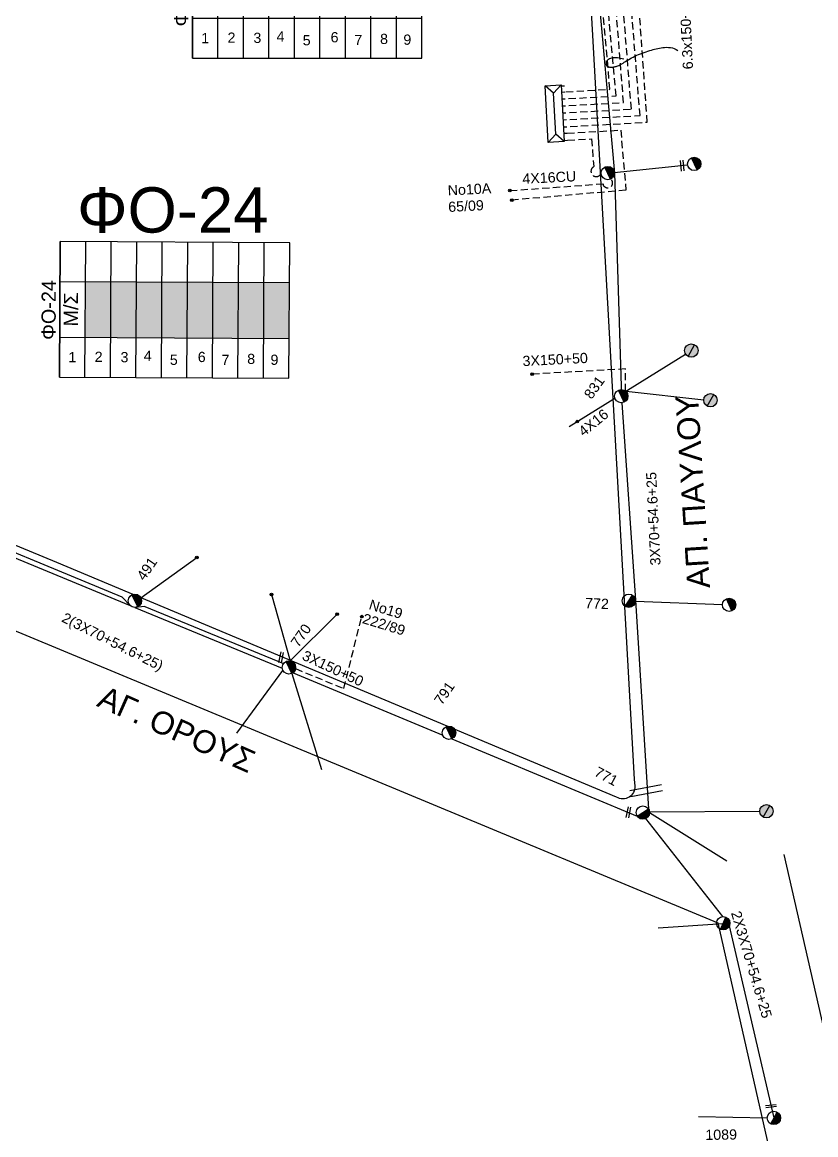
# Model space of a CAD drawing. Header units: millimetres. Extents: x 918 to 3138, y 719 to 1759.
# Drawn here: x 1827 to 1967, y 1081.1 to 1277.4 of the extents above; entities that cross this region are included whole.
import ezdxf
from ezdxf.enums import TextEntityAlignment as Align

# ---------------------------------------------------------------- set-up
doc = ezdxf.new("R2010")
doc.units = ezdxf.units.MM
doc.header["$LTSCALE"] = 0.5
doc.linetypes.add('DASHED', pattern=[19.05, 12.7, -6.35])
for name, color, linetype in [('Άγνωστα', 7, 'Continuous'), ('Ασφαλειοκιβώτια Χ.Τ 9 αναχωρήσεων', 7, 'Continuous'), ('Εναέρια παροχή ΧΤ 4x16', 7, 'SYN_LINE'), ('Επιγραφές - Σχήματα', 7, 'Continuous'), ('Καλώδια ΧΤ   3x150+50AL', 7, 'DASHED'), ('Καλώδια ΧΤ   3x150AL+50XLPE', 7, 'DASHED'), ('Μηχανική τομή', 7, 'Continuous'), ('Στύλος Ξύλινος', 7, 'Continuous'), ('Στύλος Ξύλινος @ 1', 7, 'Continuous'), ('Στύλος ΦΜ', 7, 'Continuous'), ('Στύλος ΦΜ @ 1', 7, 'Continuous'), ('Συνδέσεις', 7, 'Continuous'), ('Συνεστραμμένα ΧΤ   3x70+54.6+25 AL', 7, 'SYN_LINE'), ('Τομή', 7, 'Continuous'), ('Υποσταθμός πόλεως', 7, 'Continuous'), ('Υπόβαθρο ΔΕΗ', 7, 'Continuous'), ('Υπόγεια καλώδια Παροχών ΧΤ   4x16CU', 7, 'DASHED')]:
    doc.layers.add(name, color=color, linetype=linetype)
doc.styles.add('arial', font='ARIAL.TTF')
doc.styles.get("Standard").update_dxf_attribs({"font": 'ARIAL.TTF'})
doc.linetypes.add('SYN_LINE', pattern='A,0.5,-0.0001,["/\\/\\/\\/",Standard,S=0.1,R=0,X=0,Y=-0.05],-0.25', length=0.7501)

# ---------------------------------------------------------------- blocks, each defined once
blk = doc.blocks.new('ΑΣΦΑΛΕΙΟΚΙΒΩΤΙΟ ΥΠΟΣΤΑΘΜΟΥ 9 ΑΝΑΧΩΡΗΣΕΩΝ')
at = {"layer": 'Ασφαλειοκιβώτια Χ.Τ 9 αναχωρήσεων', "ltscale": 40}
for p, q in [((-23.8, 40.36), (24.02, 40.36)), ((-9.72, 40.36), (-9.72, -40.64)), ((9.94, 40.36), (9.94, -40.64)), ((-23.8, 31.36), (24.02, 31.36)), ((-23.8, 22.36), (24.02, 22.36)), ((-23.8, 13.36), (24.02, 13.36)), ((-23.8, 4.36), (24.02, 4.36)), ((-23.8, -4.64), (24.02, -4.64)), ((-23.8, -13.64), (24.02, -13.64)), ((-23.8, -22.64), (24.02, -22.64)), ((-23.8, -31.64), (24.02, -31.64))]:
    blk.add_line(p, q, dxfattribs=at)
at = {"layer": 'Ασφαλειοκιβώτια Χ.Τ 9 αναχωρήσεων'}
blk.add_lwpolyline([(-23.8, -40.64), (24.02, -40.64), (24.02, 40.36), (-23.8, 40.36)], close=True, dxfattribs=at)
for s, p in [('1', (-18.54, 37.25)), ('2', (-18.39, 27.98)), ('3', (-18.45, 18.85)), ('4', (-17.96, 10.67)), ('5', (-19.3, 1.44)), ('6', (-18.25, -8.4)), ('7', (-19.23, -16.79)), ('8', (-18.84, -25.86)), ('9', (-19.09, -34.08))]:
    blk.add_text(s, height=3.6, rotation=270, dxfattribs=at).set_placement(p)
at = {"layer": 'Ασφαλειοκιβώτια Χ.Τ 9 αναχωρήσεων', "ltscale": 40}
for tag, height, p in [('ΟΝΟΜΑ', 5, (-0.16, 44.31)), ('ΚΕΙΜΕΝΟ 1', 2, (17.06, 35.59)), ('ΚΕΙΜΕΝΟ 2', 2, (17.06, 26.88)), ('ΚΕΙΜΕΝΟ 3', 2, (17.06, 17.69)), ('ΚΕΙΜΕΝΟ 4', 2, (17.06, 8.71)), ('ΚΕΙΜΕΝΟ 5', 2, (17.06, -0.13)), ('ΚΕΙΜΕΝΟ 6', 2, (17.06, -9.05)), ('ΚΕΙΜΕΝΟ 7', 2, (17.06, -18.13)), ('ΚΕΙΜΕΝΟ 8', 2, (17.06, -26.85)), ('ΚΕΙΜΕΝΟ 9', 2, (17.06, -35.99)), ('ΣΧ', 2, (-0.1, -42.64))]:
    blk.add_attdef(tag, text='', height=height, dxfattribs=at).set_placement(p, align=Align.MIDDLE_CENTER)
blk = doc.blocks.new('ΜΗΧΑΝΙΚΗ ΤΟΜΗ')
at = {"layer": 'Μηχανική τομή', "ltscale": 40}
for p, q in [((-1.89, 0.78), (1.89, 0.78)), ((1.89, 0), (-1.89, 0))]:
    blk.add_line(p, q, dxfattribs=at)
blk = doc.blocks.new('ΤΟΜΗ')
at = {"layer": 'Τομή', "ltscale": 40}
for p, q in [((-5.68, 0), (5.68, 0)), ((5.68, -2.33), (-5.68, -2.33))]:
    blk.add_line(p, q, dxfattribs=at)
blk = doc.blocks.new('ΥΠΑΡΧΩΝ ΤΣΙΜΕΝΤΕΝΙΟΣ ΣΤΥΛΟΣ')
at = {"layer": 'Στύλος ΦΜ'}
blk.add_hatch(color=7, dxfattribs=at).paths.add_polyline_path([(-1.29, -2.28, 0.574793), (2.62, 0, 0.268822), (1.3, 2.27)])
at = {"layer": 'Στύλος ΦΜ', "color": 7}
blk.add_line((-1.29, -2.28), (1.3, 2.27), dxfattribs=at)
blk.add_circle((0, 0), 2.62, dxfattribs=at)
at = {"layer": 'Στύλος ΦΜ', "flags": 4}
for tag, p in [('ΑΡΙΘΜΟΣ', (-4.68, 8.05)), ('ΤΥΠΟΣ', (-4.91, 3.03))]:
    blk.add_attdef(tag, p, '', height=4, dxfattribs=at)
blk = doc.blocks.new('ΥΠΑΡΧΩΝ ΞΥΛΙΝΟΣ ΣΤΥΛΟΣ')
at = {"layer": 'Στύλος Ξύλινος'}
h = blk.add_hatch(color=7, dxfattribs=at)
h.paths.add_polyline_path([(-2.62, 0, 0.270008), (-1.29, -2.28), (1.3, 2.27, 0.576266)])
h.paths.add_polyline_path([(-1.29, -2.28, 0.574793), (2.62, 0, 0.268822), (1.3, 2.27)])
at = {"layer": 'Στύλος Ξύλινος', "color": 7}
blk.add_line((-1.29, -2.28), (1.3, 2.27), dxfattribs=at)
blk.add_circle((0, 0), 2.62, dxfattribs=at)
at = {"layer": 'Στύλος Ξύλινος', "flags": 4}
for tag, p in [('ΑΡΙΘΜΟΣ', (-4.91, 8.6)), ('ΤΥΠΟΣ', (-4.85, 3.39))]:
    blk.add_attdef(tag, p, '', height=4, dxfattribs=at)
blk = doc.blocks.new('_ΣΥΝΔΕΣΗ')
at = {"layer": 'Συνδέσεις', "linetype": 'SYN_LINE', "ltscale": 40}
blk.add_hatch(color=256, dxfattribs=at).paths.add_polyline_path([(0.5, -0.01, 1), (-0.5, -0.01, 1)])
at = {"layer": 'Συνδέσεις'}
blk.add_circle((0, -0.01), 0.5, dxfattribs=at)
blk = doc.blocks.new('ΥΠΟΣΤΑΘΜΟΣ ΠΟΛΕΩΣ 9 ΑΝΑΧΩΡΗΣΕΩΝ')
at = {"layer": 'Υποσταθμός πόλεως', "ltscale": 40}
for p, q in [((-9.63, -2.82), (-9.63, -4)), ((-7.12, -2.82), (-7.12, -4)), ((-4.84, -2.82), (-4.84, -4)), ((-2.36, -2.82), (-2.36, -4)), ((0.09, -2.82), (0.09, -4)), ((2.55, -2.82), (2.55, -4)), ((5.02, -2.82), (5.02, -4)), ((7.48, -2.82), (7.48, -4)), ((9.61, -2.82), (9.61, -4))]:
    blk.add_line(p, q, dxfattribs=at)
blk.add_lwpolyline([(-10.02, 2.82), (10.02, 2.82), (10.02, -2.82), (-10.02, -2.82)], close=True, dxfattribs=at)
for points in [[(-7.21, 0), (-10.02, 2.82)], [(-10.02, -2.82), (-7.21, 0)], [(-7.21, 0), (7.21, 0)], [(7.21, 0), (10.02, 2.82)], [(10.02, -2.82), (7.21, 0)]]:
    blk.add_lwpolyline(points, dxfattribs=at)
at = {"layer": 'Υποσταθμός πόλεως', "linetype": 'SYN_LINE', "ltscale": 40, "flags": 1}
for tag, p in [('ΜΕΤΑΣΧΗΜΑΤΙΣΜΟΣ', (10.79, 1.71)), ('ΙΣΧΥΣ', (10.77, -1.08)), ('ΑΡΙΘΜΟΣ', (10.89, -3.8))]:
    blk.add_attdef(tag, p, '', height=1.8, dxfattribs=at)

msp = doc.modelspace()

# ---------------------------------------------------------------- hatches: boundary and pattern name
at = {"layer": 'Ασφαλειοκιβώτια Χ.Τ 9 αναχωρήσεων', "ltscale": 40}
for color, points in [(173, [(1838.16, 1231.61), (1838.11, 1221.79), (1842.61, 1221.76), (1842.66, 1231.59)]), (151, [(1842.66, 1231.59), (1842.61, 1221.76), (1847.11, 1221.74), (1847.16, 1231.57)]), (30, [(1847.16, 1231.57), (1847.11, 1221.74), (1851.61, 1221.72), (1851.66, 1231.54)]), (6, [(1851.66, 1231.54), (1851.61, 1221.72), (1856.11, 1221.69), (1856.16, 1231.52)]), (62, [(1856.16, 1231.52), (1856.11, 1221.69), (1860.61, 1221.67), (1860.66, 1231.5)]), (85, [(1860.66, 1231.5), (1860.61, 1221.67), (1865.11, 1221.65), (1865.16, 1231.47)]), (27, [(1865.16, 1231.47), (1865.11, 1221.65), (1869.61, 1221.62), (1869.66, 1231.45)]), (1, [(1869.66, 1231.45), (1869.61, 1221.62), (1874.11, 1221.6), (1874.16, 1231.43)])]:
    msp.add_hatch(color=color, dxfattribs=at).paths.add_polyline_path(points)

# ---------------------------------------------------------------- linework, layer by layer
at = {"layer": 'Άγνωστα'}
msp.add_lwpolyline([(1933.16, 1270.83), (1932.56, 1270.99), (1932.06, 1271.08), (1931.65, 1271.11), (1931.3, 1271.1), (1931.02, 1271.05), (1930.8, 1270.98), (1930.62, 1270.9), (1930.47, 1270.81), (1930.36, 1270.73), (1930.26, 1270.66), (1930.19, 1270.59), (1930.14, 1270.53), (1930.1, 1270.47), (1930.07, 1270.41), (1930.05, 1270.34), (1930.04, 1270.28), (1930.03, 1270.21), (1930.03, 1270.13), (1930.03, 1270.06), (1930.04, 1269.98), (1930.06, 1269.9), (1930.08, 1269.83), (1930.11, 1269.76), (1930.15, 1269.7), (1930.19, 1269.65), (1930.25, 1269.6), (1930.31, 1269.56), (1930.38, 1269.53), (1930.46, 1269.5), (1930.54, 1269.48), (1930.63, 1269.46), (1930.73, 1269.45), (1930.83, 1269.44), (1930.93, 1269.44), (1931.04, 1269.44), (1931.16, 1269.44), (1931.28, 1269.46), (1931.4, 1269.48), (1931.53, 1269.5), (1931.66, 1269.54), (1931.8, 1269.58), (1931.95, 1269.64), (1932.1, 1269.7), (1932.26, 1269.77), (1932.44, 1269.86), (1932.62, 1269.95), (1932.81, 1270.06), (1933.02, 1270.18), (1933.23, 1270.31), (1933.47, 1270.45), (1933.71, 1270.6), (1933.97, 1270.76), (1934.24, 1270.92), (1934.53, 1271.08), (1934.82, 1271.24), (1935.13, 1271.39), (1935.45, 1271.54), (1935.77, 1271.68), (1936.1, 1271.82), (1936.44, 1271.94), (1936.77, 1272.06), (1937.1, 1272.17), (1937.42, 1272.28), (1937.73, 1272.38), (1938.02, 1272.47), (1938.31, 1272.55), (1938.59, 1272.63), (1938.87, 1272.7), (1939.15, 1272.76), (1939.43, 1272.82), (1939.73, 1272.86), (1940.03, 1272.9), (1940.36, 1272.93), (1940.69, 1272.95), (1941.03, 1272.94), (1941.37, 1272.91), (1941.72, 1272.85), (1942.06, 1272.74), (1942.39, 1272.59), (1942.71, 1272.39)], dxfattribs=at)
at = {"layer": 'Άγνωστα', "color": 151, "linetype": 'SYN_LINE', "ltscale": 15}
msp.add_lwpolyline([(1947.26, 1210.67), (1933.56, 1212.21)], dxfattribs=at)
at = {"layer": 'Άγνωστα', "color": 6, "linetype": 'DASHED', "ltscale": 0.2}
msp.add_lwpolyline([(1883.75, 1159.79), (1886.91, 1172.5)], dxfattribs=at)
at = {"layer": 'Άγνωστα', "color": 62, "ltscale": 40}
for points in [[(1874.61, 1163.56), (1874.62, 1163.57)], [(1874.62, 1163.57), (1874.62, 1163.56)]]:
    msp.add_lwpolyline(points, dxfattribs=at)
at = {"layer": 'Εναέρια παροχή ΧΤ 4x16', "color": 151, "linetype": 'SYN_LINE', "ltscale": 15}
msp.add_lwpolyline([(1932.59, 1211.67), (1944.07, 1218.81)], dxfattribs=at)
at = {"layer": 'Εναέρια παροχή ΧΤ 4x16', "color": 151, "linetype": 'SYN_LINE', "ltscale": 10}
msp.add_lwpolyline([(1923.54, 1206.04), (1931.58, 1211.04)], dxfattribs=at)
at = {"layer": 'Επιγραφές - Σχήματα', "color": 7, "linetype": 'SYN_LINE', "ltscale": 15}
msp.add_line((1930.32, 1250.76), (1944.41, 1252.24), dxfattribs=at)
at = {"layer": 'Επιγραφές - Σχήματα', "color": 7, "linetype": 'DASHED', "ltscale": 0.2}
msp.add_arc((1930.32, 1248.99), 0.857, 189.1357, 54.7695, dxfattribs=at)
at = {"layer": 'Καλώδια ΧΤ   3x150+50AL', "color": 151, "linetype": 'DASHED', "ltscale": 0.2}
msp.add_lwpolyline([(1933.47, 1212.29), (1933.47, 1216.19), (1916.98, 1215.27)], dxfattribs=at)
at = {"layer": 'Καλώδια ΧΤ   3x150AL+50XLPE', "color": 7, "linetype": 'DASHED', "ltscale": 0.2}
for points in [[(1923.62, 1260.22), (1936.02, 1260.91), (1932.24, 1308.4), (1916.44, 1307.24)], [(1923.55, 1261.44), (1934.49, 1262.04), (1930.96, 1306.38)], [(1923.69, 1258.98), (1937.29, 1259.73), (1933.96, 1307)], [(1923.48, 1262.67), (1933.11, 1263.2), (1929.77, 1305.15), (1917.34, 1304.24)], [(1923.41, 1263.9), (1931.79, 1264.36), (1929.85, 1286)], [(1922.95, 1265.1), (1930.71, 1265.54), (1928.91, 1285.59)]]:
    msp.add_lwpolyline(points, dxfattribs=at)
msp.add_lwpolyline([(1923.23, 1256.55), (1927.46, 1256.79), (1927.85, 1251.89, 1.20483), (1929.01, 1250.47)], format="xyb", dxfattribs=at)
at = {"layer": 'Συνεστραμμένα ΧΤ   3x70+54.6+25 AL', "color": 6, "ltscale": 20}
for p, q in [((1844.6, 1175.98), (1846.03, 1174.48)), ((1848.65, 1174.3), (1846.86, 1174.12))]:
    msp.add_line(p, q, dxfattribs=at)
at = {"layer": 'Συνεστραμμένα ΧΤ   3x70+54.6+25 AL', "color": 151, "linetype": 'SYN_LINE', "ltscale": 20}
for points in [[(1928.27, 1286.79), (1931.5, 1250.74)], [(1931.5, 1250.74), (1932.76, 1211.28)], [(1932.8, 1210.22), (1935.22, 1175.39), (1937.52, 1138.54)], [(1935.23, 1175.23), (1950.56, 1174.62)]]:
    msp.add_lwpolyline(points, dxfattribs=at)
at = {"layer": 'Συνεστραμμένα ΧΤ   3x70+54.6+25 AL', "color": 6, "ltscale": 20}
for points in [[(1784.54, 1199.83), (1789.04, 1199.31), (1810.48, 1190.08), (1844.6, 1175.98)], [(1848.65, 1174.3), (1873.1, 1164.19)]]:
    msp.add_lwpolyline(points, dxfattribs=at)
at = {"layer": 'Συνεστραμμένα ΧΤ   3x70+54.6+25 AL', "color": 62, "ltscale": 20}
for points in [[(1810.87, 1188.97), (1846.07, 1174.44)], [(1846.86, 1174.12), (1872.9, 1163.37)], [(1874.58, 1162.46), (1879.83, 1145.5)], [(1874.79, 1162.58), (1901.2, 1151.58)], [(1902.8, 1150.92), (1935.53, 1137.29)], [(1937, 1136.84), (1950.57, 1119.55)], [(1937.7, 1138.04), (1957.15, 1138.15)], [(1937.7, 1137.93), (1951.35, 1129.39)], [(1951.77, 1117.91), (1959.64, 1084.02)]]:
    msp.add_lwpolyline(points, dxfattribs=at)
at = {"layer": 'Συνεστραμμένα ΧΤ   3x70+54.6+25 AL', "color": 62, "ltscale": 15}
for points in [[(1847.94, 1175.81), (1857.81, 1182.91)], [(1870.98, 1176.4), (1874.3, 1164.67)], [(1874.3, 1164.67), (1882.58, 1172.91)], [(1864.85, 1151.91), (1873.01, 1163)], [(1950.65, 1118.28), (1939.24, 1117.52)], [(1958.47, 1084), (1946.33, 1084.21)]]:
    msp.add_lwpolyline(points, dxfattribs=at)
at = {"layer": 'Συνεστραμμένα ΧΤ   3x70+54.6+25 AL', "color": 6, "linetype": 'DASHED', "ltscale": 0.2}
msp.add_lwpolyline([(1875.23, 1163.31), (1883.75, 1159.79)], dxfattribs=at)
at = {"layer": 'Υπόβαθρο ΔΕΗ'}
msp.add_lwpolyline([(1785.93, 1201.56), (1811.11, 1340.29), (1925.22, 1318.17), (1934.99, 1143.78), (1935.09, 1142.59, -0.616311), (1931.88, 1140.64), (1833.11, 1182.02), (1785.93, 1201.56)], format="xyb", dxfattribs=at)
for points in [[(1961.38, 1130.54), (1974.73, 1072.12), (2030.72, 1038.59), (2039.27, 1032.59), (2086.63, 1002.32), (2190.29, 1144.25), (2260.59, 1240.6)], [(1783.3, 1187.61), (1949.75, 1118.46), (1962.45, 1062.39), (2077.19, 989.74), (1893.98, 739.52)]]:
    msp.add_lwpolyline(points, dxfattribs=at)
at = {"layer": 'Υπόγεια καλώδια Παροχών ΧΤ   4x16CU', "color": 30, "linetype": 'DASHED', "ltscale": 0.2}
msp.add_lwpolyline([(1923.16, 1257.81), (1930.83, 1258.23), (1932.61, 1258.33), (1933.54, 1247.74), (1913.4, 1245.98)], dxfattribs=at)
at = {"layer": 'Υπόγεια καλώδια Παροχών ΧΤ   4x16CU', "color": 7, "linetype": 'DASHED', "ltscale": 0.2}
msp.add_lwpolyline([(1913.06, 1247.67), (1929.48, 1248.86)], dxfattribs=at)
msp.add_lwpolyline([(1913.06, 1247.67), (1929.48, 1248.86)], dxfattribs=at)

# ---------------------------------------------------------------- block references
at = {"layer": 'Ασφαλειοκιβώτια Χ.Τ 9 αναχωρήσεων'}
for p, xscale, yscale, zscale, rotation, values in [((1877.22, 1282.95), 0.5, 0.5, 0.5, 89.99999999999967, {'ΟΝΟΜΑ': 'ΦΟ-164'}), ((1853.82, 1226.56), 0.4999999999999998, 0.4999999999999998, 0.4999999999999998, 89.70135055606067, {'ΟΝΟΜΑ': 'ΦΟ-24'})]:
    msp.add_blockref('ΑΣΦΑΛΕΙΟΚΙΒΩΤΙΟ ΥΠΟΣΤΑΘΜΟΥ 9 ΑΝΑΧΩΡΗΣΕΩΝ', p, dxfattribs=dict(at, xscale=xscale, yscale=yscale, zscale=zscale, rotation=rotation)).add_auto_attribs(values)
at = {"layer": 'Μηχανική τομή'}
for p, xscale, yscale, zscale, rotation in [((1943.27, 1252.03), 0.50000000000001, 0.50000000000001, 0.50000000000001, 275.5162142017857), ((1872.49, 1165.33), 0.4999999999999997, 0.4999999999999997, 0.4999999999999997, 259.0848520262939), ((1933.78, 1138), 0.4999999999999997, 0.4999999999999997, 0.4999999999999997, 259.0848520262939), ((1959.11, 1086.31), 0.4999999999999997, 0.4999999999999997, 0.4999999999999997, 186.4202576448628)]:
    msp.add_blockref('ΜΗΧΑΝΙΚΗ ΤΟΜΗ', p, dxfattribs=dict(at, xscale=xscale, yscale=yscale, zscale=zscale, rotation=rotation))
at = {"layer": 'Στύλος Ξύλινος @ 1', "ltscale": 40, "xscale": 0.4499999999998181, "yscale": 0.4499999999998181, "zscale": 0.4499999999998181}
for p in [(1945.07, 1219.44), (1948.44, 1210.67), (1958.33, 1138.15)]:
    msp.add_blockref('ΥΠΑΡΧΩΝ ΞΥΛΙΝΟΣ ΣΤΥΛΟΣ', p, dxfattribs=at)
at = {"layer": 'Στύλος ΦΜ @ 1', "ltscale": 40, "xscale": 0.449999999999818, "yscale": 0.449999999999818, "zscale": 0.449999999999818}
for p, rotation in [((1945.58, 1252.37), 54.47013478148382), ((1930.32, 1250.76), 54.47013478148382), ((1951.74, 1174.57), 54.47013478148382), ((1950.69, 1118.38), 5.802739988406241)]:
    msp.add_blockref('ΥΠΑΡΧΩΝ ΤΣΙΜΕΝΤΕΝΙΟΣ ΣΤΥΛΟΣ', p, dxfattribs=dict(at, rotation=rotation))
at = {"layer": 'Στύλος ΦΜ @ 1', "ltscale": 40}
ref = msp.add_blockref('ΥΠΑΡΧΩΝ ΤΣΙΜΕΝΤΕΝΙΟΣ ΣΤΥΛΟΣ', (1932.71, 1211.39), dxfattribs=dict(at, xscale=0.4499999999998192, yscale=0.4499999999998192, zscale=0.4499999999998192, rotation=54.47013478148399))
ref.add_attrib('ΑΡΙΘΜΟΣ', '831', (1927.46, 1210.71), dxfattribs={"layer": 'Στύλος ΦΜ', "height": 1.8, "rotation": 54.4701, "flags": 4})
ref = msp.add_blockref('ΥΠΑΡΧΩΝ ΤΣΙΜΕΝΤΕΝΙΟΣ ΣΤΥΛΟΣ', (1846.88, 1175.29), dxfattribs=dict(at, xscale=0.449999999999818, yscale=0.449999999999818, zscale=0.449999999999818, rotation=55.36775779684475))
ref.add_attrib('ΤΥΠΟΣ', '491', (1848.55, 1178.7), dxfattribs={"layer": 'Στύλος ΦΜ', "height": 1.8, "rotation": 55.3678, "flags": 4})
ref = msp.add_blockref('ΥΠΑΡΧΩΝ ΤΣΙΜΕΝΤΕΝΙΟΣ ΣΤΥΛΟΣ', (1934.05, 1175.28), dxfattribs=dict(at, xscale=0.449999999999818, yscale=0.449999999999818, zscale=0.449999999999818, rotation=357.4808342553024))
ref.add_attrib('ΤΥΠΟΣ', '772', (1926.29, 1174), dxfattribs={"layer": 'Στύλος ΦΜ', "height": 1.8, "rotation": 357.4808, "flags": 4})
ref = msp.add_blockref('ΥΠΑΡΧΩΝ ΤΣΙΜΕΝΤΕΝΙΟΣ ΣΤΥΛΟΣ', (1874.07, 1163.52), dxfattribs=dict(at, xscale=0.449999999999818, yscale=0.449999999999818, zscale=0.449999999999818, rotation=55.36775779684475))
ref.add_attrib('ΤΥΠΟΣ', '770', (1875.73, 1166.93), dxfattribs={"layer": 'Στύλος ΦΜ', "height": 1.8, "rotation": 55.3678, "flags": 4})
ref = msp.add_blockref('ΥΠΑΡΧΩΝ ΤΣΙΜΕΝΤΕΝΙΟΣ ΣΤΥΛΟΣ', (1902.31, 1151.99), dxfattribs=dict(at, xscale=0.449999999999818, yscale=0.449999999999818, zscale=0.449999999999818, rotation=55.36775779684475))
ref.add_attrib('ΤΥΠΟΣ', '791', (1901.04, 1156.75), dxfattribs={"layer": 'Στύλος ΦΜ', "height": 1.8, "rotation": 55.3678, "flags": 4})
ref = msp.add_blockref('ΥΠΑΡΧΩΝ ΤΣΙΜΕΝΤΕΝΙΟΣ ΣΤΥΛΟΣ', (1936.52, 1137.92), dxfattribs=dict(at, xscale=0.449999999999818, yscale=0.449999999999818, zscale=0.449999999999818, rotation=331.7737669538549))
ref.add_attrib('ΤΥΠΟΣ', '771', (1927.79, 1144.52), dxfattribs={"layer": 'Στύλος ΦΜ', "height": 1.8, "rotation": 331.7738, "flags": 4})
ref = msp.add_blockref('ΥΠΑΡΧΩΝ ΤΣΙΜΕΝΤΕΝΙΟΣ ΣΤΥΛΟΣ', (1959.64, 1084.02), dxfattribs=dict(at, xscale=0.449999999999818, yscale=0.449999999999818, zscale=0.449999999999818, rotation=0.8007269922261041))
ref.add_attrib('ΤΥΠΟΣ', '1089', (1947.55, 1080.14), dxfattribs={"layer": 'Στύλος ΦΜ', "height": 1.8, "rotation": 0.8007, "flags": 4})
at = {"layer": 'Συνδέσεις', "xscale": 0.4500000000000455, "yscale": 0.4500000000000455, "zscale": 0.4500000000000455}
for p in [(1913.06, 1247.68), (1913.4, 1245.99), (1916.98, 1215.27), (1924.94, 1206.91), (1857.81, 1182.92), (1870.98, 1176.41), (1882.58, 1172.92), (1886.92, 1172.5)]:
    msp.add_blockref('_ΣΥΝΔΕΣΗ', p, dxfattribs=at)
at = {"layer": 'Τομή', "xscale": 0.4999999999999998, "yscale": 0.4999999999999998, "zscale": 0.4999999999999998, "rotation": 10.85392877804206}
msp.add_blockref('ΤΟΜΗ', (1936.99, 1142.35), dxfattribs=at)
at = {"layer": 'Υποσταθμός πόλεως', "xscale": 0.5, "yscale": 0.5, "zscale": 0.5, "rotation": 93.17832995355633}
msp.add_blockref('ΥΠΟΣΤΑΘΜΟΣ ΠΟΛΕΩΣ 9 ΑΝΑΧΩΡΗΣΕΩΝ', (1920.96, 1261.25), dxfattribs=at)

# ---------------------------------------------------------------- texts
at = {"layer": 'Άγνωστα', "ltscale": 40, "char_height": 1.8, "attachment_point": 1, "rotation": 3.0568, "style": 'arial'}
for s, insert in [('No10A', (1902.03, 1248.59)), ('65/09', (1902.12, 1245.68))]:
    msp.add_mtext_dynamic_manual_height_columns(s, width=8.862, gutter_width=12.5, heights=[0], dxfattribs=dict(at, insert=insert))
at = {"layer": 'Άγνωστα', "ltscale": 40, "insert": (1876.99, 1166.61), "char_height": 1.8, "width": 17.1868, "attachment_point": 1, "rotation": 335.0776, "style": 'arial'}
msp.add_mtext('3X150+50', dxfattribs=at)
at = {"layer": 'Εναέρια παροχή ΧΤ 4x16', "ltscale": 20, "char_height": 1.8, "attachment_point": 1, "style": 'arial'}
for s, insert, width, rotation in [('4X16CU', (1915.21, 1250.64), 9.7644, 2.9046), ('4X16', (1924.94, 1205.59), 17.1868, 38.8387)]:
    msp.add_mtext(s, dxfattribs=dict(at, insert=insert, width=width, rotation=rotation))
at = {"layer": 'Επιγραφές - Σχήματα', "ltscale": 40, "insert": (1836.68, 1248.25), "char_height": 8, "width": 17.8089, "attachment_point": 1, "style": 'arial'}
msp.add_mtext('ΦO-24', dxfattribs=at)
at = {"layer": 'Επιγραφές - Σχήματα', "insert": (1834.33, 1223.7), "char_height": 2.5, "width": 3.2229, "attachment_point": 1, "rotation": 89.7014}
msp.add_mtext('Μ/Σ', dxfattribs=at)
at = {"layer": 'Επιγραφές - Σχήματα', "char_height": 4, "width": 90.8081, "attachment_point": 1, "style": 'arial'}
for s, insert, rotation in [('ΑΠ. ΠΑΥΛΟΥ', (1944.38, 1177.33), 93.5954), ('ΑΓ. ΟΡΟΥΣ', (1841.57, 1160.43), 336.0987)]:
    msp.add_mtext(s, dxfattribs=dict(at, insert=insert, rotation=rotation))
at = {"layer": 'Επιγραφές - Σχήματα', "ltscale": 40, "char_height": 1.8, "width": 17.1868, "attachment_point": 1, "rotation": 342.9131, "style": 'arial'}
for s, insert in [('Νο19', (1888.56, 1175.55)), ('222/89', (1887.42, 1173.1))]:
    msp.add_mtext(s, dxfattribs=dict(at, insert=insert))
at = {"layer": 'Καλώδια ΧΤ   3x150+50AL', "ltscale": 40, "insert": (1915.24, 1218.48), "char_height": 1.8, "width": 17.1868, "attachment_point": 1, "rotation": 2.9046, "style": 'arial'}
msp.add_mtext('3X150+50', dxfattribs=at)
at = {"layer": 'Συνεστραμμένα ΧΤ   3x70+54.6+25 AL', "ltscale": 40, "char_height": 1.8, "width": 17.1868, "attachment_point": 1, "style": 'arial'}
for s, insert, rotation in [('6.3x150+50X-LPE', (1943.58, 1269.02), 92.7108), ('3X70+54.6+25', (1937.85, 1181.48), 92.7108), ('2(3X70+54.6+25)', (1834.63, 1173.29), 333.2373), ('2X3X70+54.6+25', (1953.78, 1120.73), 286.5245)]:
    msp.add_mtext(s, dxfattribs=dict(at, insert=insert, rotation=rotation))

doc.saveas('drawing.dxf')
